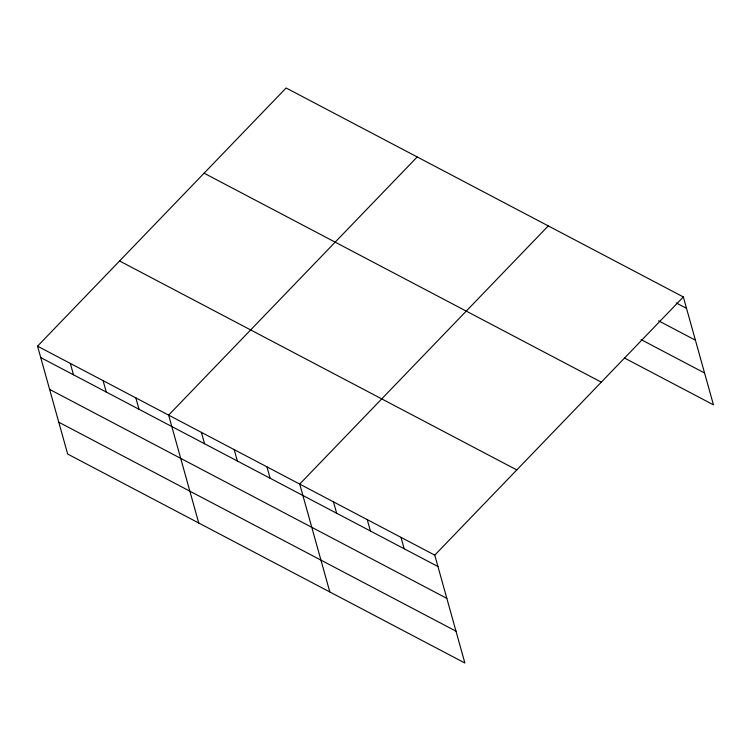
<?xml version="1.0" encoding="UTF-8"?>
<svg xmlns="http://www.w3.org/2000/svg" width="751" height="751" viewBox="0 0 751 751"><rect width="100%" height="100%" fill="white"/><g stroke="black" fill="none" stroke-linecap="round" stroke-linejoin="round"><path stroke-width="1.13" d="M37.55 346.173L434.763 555.139L464.878 663.011L67.665 454.045L37.55 346.173L286.122 87.989L683.335 296.955L713.45 404.827L624.438 358.002M417.199 156.95L168.628 415.134L198.752 523.006M548.277 225.901L299.715 484.085L329.83 591.966M434.763 555.139L683.335 296.955M676.285 302.963L686.508 308.351M658.571 320.808L695.398 340.184M641.129 339.621L704.56 372.994M204.094 173.19L601.307 382.156M119.578 260.972L516.791 469.938M40.732 357.57L437.946 566.536M49.622 389.403L446.836 598.369M58.785 422.212L455.998 631.178M400.996 537.378L404.179 548.774M367.239 519.617L370.421 531.004M333.472 501.846L336.655 513.243M266.943 466.85L270.125 478.246M234.171 449.605L237.354 461.001M201.399 432.369L204.582 443.766M135.856 397.889L139.038 409.286M103.094 380.654L106.276 392.041M70.322 363.409L73.504 374.805"/></g></svg>
